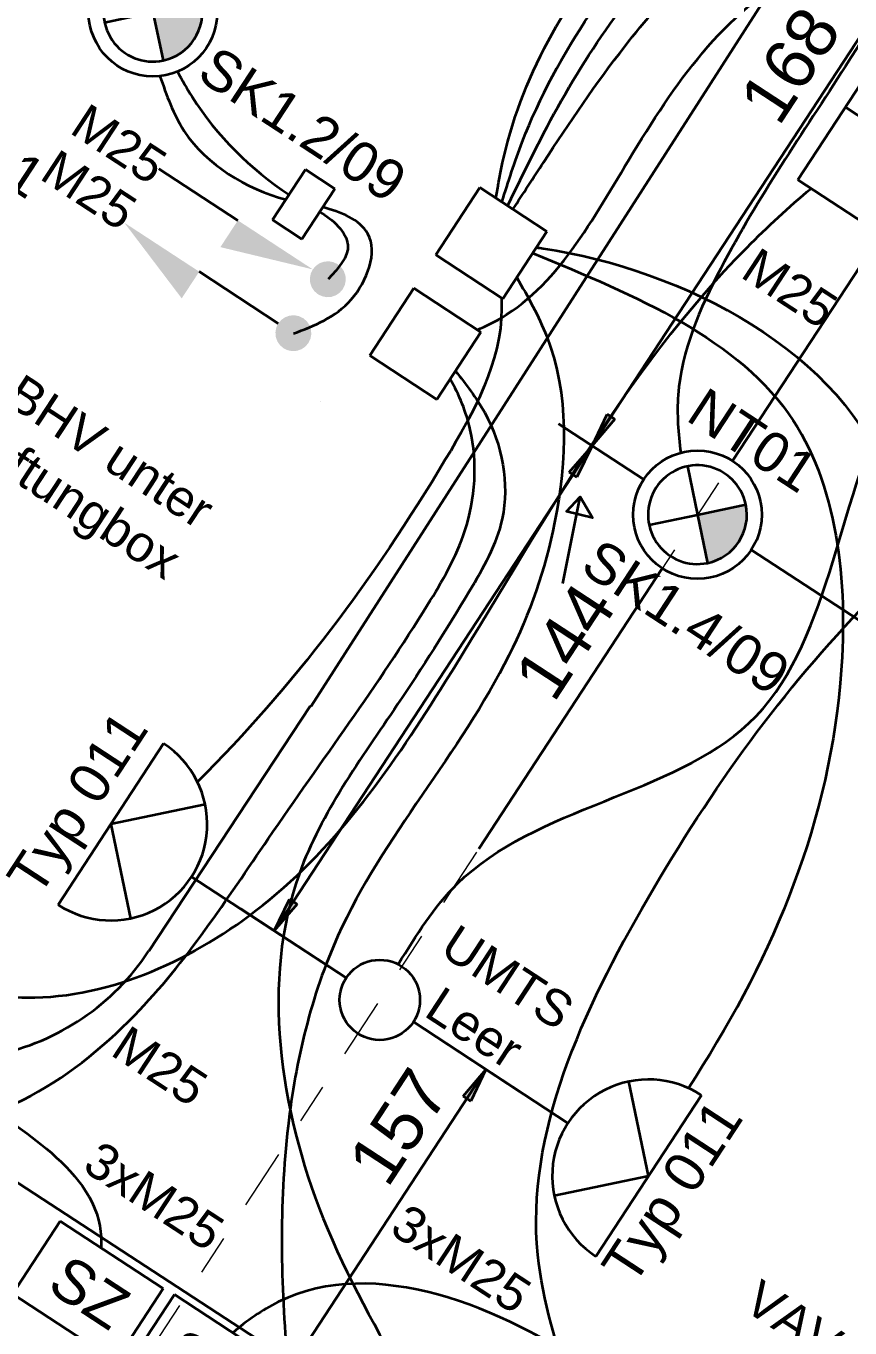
# Model space of a CAD drawing. Header units: metres. Extents: x 2696276 to 2696381, y 1245119 to 1245220.
# Drawn here: x 2696292.477 to 2696294.528, y 1245167.734 to 1245170.978 of the extents above; entities that cross this region are included whole.
import ezdxf
from ezdxf.lldxf.tags import DXFTag

# ---------------------------------------------------------------- set-up
doc = ezdxf.new("R2010")
doc.units = ezdxf.units.M
doc.linetypes.add('000_hbf_Strichpunkt 3_1_1mm Achsen', pattern=[0.25, 0.15, -0.05, 0, -0.05])
for name, color, linetype, lineweight, true_color in [('003_231.03_Notlichtanlagen', 94, 'Continuous', 35, 0x009900), ('011_232.51_Lichtinstallationen allgemein', 150, 'Continuous', 35, 0x0080ff), ('011_232.51_Lichtinstallationen allgemein_Deckenltg', 150, 'Continuous', 35, 0x0080ff), ('012_232.52_Notlichtinstallationen_Bodenltg', 94, 'STRICHLINIE', 35, 0x009900), ('012_232.52_Notlichtinstallationen_Deckenltg', 94, 'Continuous', 35, 0x009900), ('013_232.61_Kraftinstallationen allgemein', 1, 'Continuous', 35, 0xff0000), ('016_232.70_HLKS-Installation', 5, 'Continuous', 35, 0x0000ff), ('016_232.70_HLKS-Installation_Bodenltg', 5, 'STRICHLINIE', 35, 0x0000ff), ('016_232.70_HLKS-Installation_Deckenltg', 5, 'Continuous', 35, 0x0000ff), ('018_233.01_Innenleuchten', 150, 'Continuous', 35, 0x0080ff), ('032_236.0__Telekommunikationsinstallationen', 3, 'Continuous', 35, 0x00ff00), ('032_236.0__Telekommunikationsinstallationen_Deckenltg', 3, 'Continuous', 35, 0x00ff00), ('035_236.3__UKV-Installationen_Deckenltg', 24, 'Continuous', 35, 0x993300), ('036_236.41_Sonnerie- u. Türsprechinstallationen', 24, 'Continuous', 35, 0x993300), ('047_235.82_Zutrittskontrollanlagen', 21, 'Continuous', 35, 0xffa477), ('048_236.82_Zutrittskontrollinstallationen_Deckenltg', 21, 'Continuous', 35, 0xff9a77), ('054_236.85_Brandmeldeinstallationen_Deckenltg', 30, 'Continuous', 35, 0xff6600), ('X_Geometrie', 3, 'Continuous', 35, 0x00ff00)]:
    doc.layers.add(name, color=color, linetype=linetype, lineweight=lineweight, true_color=true_color)
doc.layers.add('1_M01_Achsen.V', color=7, linetype='Continuous')
doc.layers.add('X_Mass', color=7, linetype='Continuous', lineweight=35)
doc.styles.get("Standard").update_dxf_attribs({"font": 'arial.ttf'})
tags = doc.linetypes.add('STRICHLINIE', pattern=[19.05, 12.7, -6.35]).pattern_tags.tags
tags[6:7] = [DXFTag(74, 4), DXFTag(75, 0), DXFTag(340, '0'), DXFTag(46, 0.0), DXFTag(50, 0.0), DXFTag(44, 0.0), DXFTag(45, 0.0)]
tags[4:5] = [DXFTag(74, 4), DXFTag(75, 0), DXFTag(340, '0'), DXFTag(46, 0.0), DXFTag(50, 0.0), DXFTag(44, 0.0), DXFTag(45, 0.0)]
tags = doc.linetypes.add('STRICHPUNKT2', pattern=[12.7, 6.35, -3.175, 0, -3.175]).pattern_tags.tags
tags[10:11] = [DXFTag(74, 4), DXFTag(75, 0), DXFTag(340, '0'), DXFTag(46, 0.0), DXFTag(50, 0.0), DXFTag(44, 0.0), DXFTag(45, 0.0)]
tags[8:9] = [DXFTag(74, 4), DXFTag(75, 0), DXFTag(340, '0'), DXFTag(46, 0.0), DXFTag(50, 0.0), DXFTag(44, 0.0), DXFTag(45, 0.0)]
tags[6:7] = [DXFTag(74, 4), DXFTag(75, 0), DXFTag(340, '0'), DXFTag(46, 0.0), DXFTag(50, 0.0), DXFTag(44, 0.0), DXFTag(45, 0.0)]
tags[4:5] = [DXFTag(74, 4), DXFTag(75, 0), DXFTag(340, '0'), DXFTag(46, 0.0), DXFTag(50, 0.0), DXFTag(44, 0.0), DXFTag(45, 0.0)]

# ---------------------------------------------------------------- blocks, each defined once
blk = doc.blocks.new('Maß-A0S2JC9873', base_point=(-70.86, -374.03))
at = {"color": 0, "linetype": 'ByBlock', "lineweight": -2, "ltscale": 0.35}
for p, q in [((-17.5, 288.46), (-17.5, -374.03)), ((-17.5, -229.54), (-18.64, -220.86)), ((-18.64, -220.86), (-16.36, -220.86)), ((-16.36, -220.86), (-17.5, -229.54)), ((-27.5, -229.54), (-2.11, -229.54)), ((-18.64, -238.21), (-17.5, -229.54)), ((-17.5, -229.54), (-16.36, -238.21)), ((-16.36, -238.21), (-18.64, -238.21)), ((-17.5, -374.03), (-18.64, -365.35)), ((-18.64, -365.35), (-16.36, -365.35)), ((-16.36, -365.35), (-17.5, -374.03)), ((-27.5, -374.03), (3.89, -374.03))]:
    blk.add_line(p, q, dxfattribs=at)
for points in [[(-17.5, -229.54), (-18.64, -220.86), (-16.36, -220.86)], [(-17.5, -229.54), (-16.36, -238.21), (-18.64, -238.21)], [(-17.5, -374.03), (-18.64, -365.35), (-16.36, -365.35)]]:
    blk.add_solid(points, dxfattribs=at)
at = {"color": 0, "linetype": 'ByBlock', "lineweight": -2, "ltscale": 0.35, "char_height": 12.5, "attachment_point": 1, "rotation": 90}
for s, insert in [('{\\fArial;168}', (-34.5, -137.75)), ('{\\fArial;144}', (-2.74, -288.6))]:
    blk.add_mtext(s, dxfattribs=dict(at, insert=insert))
blk = doc.blocks.new('0_232.51_Lichtinstallationen allgemein_Deckenltg-A0S2JCAM73', base_point=(-106.11, -230.78))
at = {"color": 0, "linetype": 'ByBlock', "lineweight": -2, "ltscale": 0.35}
blk.add_open_spline([(-106.11, -217.95), (-102.5, -217.67), (-93.28, -219.18), (-94.56, -227.05), (-95.17, -230.78)], degree=3, knots=[0, 0, 0, 0, 10.838579, 20.61423, 20.61423, 20.61423, 20.61423], dxfattribs=at)
blk = doc.blocks.new('Maß-A0S2JCBA73', base_point=(23.89, -531.04))
at = {"color": 0, "linetype": 'ByBlock', "lineweight": -2, "ltscale": 0.35}
for p, q in [((55.5, -374.03), (23.89, -374.03)), ((44.36, -382.7), (45.5, -374.03)), ((45.5, -374.03), (46.64, -382.7)), ((45.5, -374.03), (45.5, -531.04)), ((46.64, -382.7), (44.36, -382.7)), ((45.5, -531.04), (44.36, -522.36)), ((44.36, -522.36), (46.64, -522.36)), ((46.64, -522.36), (45.5, -531.04)), ((35.5, -531.04), (53.89, -531.04))]:
    blk.add_line(p, q, dxfattribs=at)
for points in [[(45.5, -374.03), (46.64, -382.7), (44.36, -382.7)], [(45.5, -531.04), (44.36, -522.36), (46.64, -522.36)]]:
    blk.add_solid(points, dxfattribs=at)
at = {"color": 0, "linetype": 'ByBlock', "lineweight": -2, "ltscale": 0.35, "insert": (28.81, -412.43), "char_height": 12.5, "attachment_point": 1, "rotation": 90}
blk.add_mtext('{\\fArial;157}', dxfattribs=at)
blk = doc.blocks.new('0_232.70_HLKS-Installation_Deckenltg-A0S2JCC873', base_point=(28.71, -463.44))
at = {"color": 0, "linetype": 'ByBlock', "lineweight": -2, "ltscale": 0.35}
blk.add_open_spline([(196.02, -397.29), (195.49, -401.05), (194.04, -411.45), (161.29, -428.68), (108.64, -416.23), (42.02, -428.81), (29.91, -459.04), (28.71, -463.44)], degree=3, knots=[0, 0, 0, 0, 10.961692, 30.301704, 97.957905, 179.264895, 192.92979, 192.92979, 192.92979, 192.92979], dxfattribs=at)
blk = doc.blocks.new('1_Abzweigdose quadratisch UP-A0S2JCD273', base_point=(-76.11, -211.04))
at = {"color": 0, "lineweight": -2}
for p, q in [((-76.11, -191.04), (-56.11, -191.04)), ((-76.11, -211.04), (-76.11, -191.04)), ((-56.11, -191.04), (-56.11, -211.04)), ((-56.11, -211.04), (-76.11, -211.04))]:
    blk.add_line(p, q, dxfattribs=at)
blk = doc.blocks.new('0_232.51_Lichtinstallationen allgemein_Deckenltg-A0S2JCEI73', base_point=(12.68, -364.08))
at = {"color": 0, "linetype": 'ByBlock', "lineweight": -2, "ltscale": 0.35}
blk.add_open_spline([(12.9, -364.08), (12.69, -355.63), (11.79, -319.11), (75.97, -268.13), (35.92, -198.55), (37.03, -158.17), (37.38, -146.95), (37.43, -145.46)], degree=3, knots=[0, 0, 0, 0, 24.919234, 107.74973, 195.969337, 225.149302, 229.62648, 229.62648, 229.62648, 229.62648], dxfattribs=at)
blk = doc.blocks.new('Bemerkung-A0S2JCFQ73', base_point=(-219.1, -255.36))
at = {"color": 0, "lineweight": -2, "insert": (-219.1, -245.36), "char_height": 10, "attachment_point": 1}
blk.add_mtext('{\\fArial;Typ 011}', dxfattribs=at)
blk = doc.blocks.new('0_236.85_Brandmeldeinstallationen_AP-Ltg-A0S2JCHI73', base_point=(-169.98, -471.29))
at = {"color": 0, "linetype": 'ByBlock', "lineweight": -2, "ltscale": 0.35}
for p, q in [((179.52, -461.14), (-156.98, -461.78)), ((196.55, -469.69), (193.18, -466.53)), ((-168.12, -468.12), (-169.62, -470.65))]:
    blk.add_line(p, q, dxfattribs=at)
for centre, major_axis, end_param in [((-156.96, -474.76), (-0.02, 12.98), 1.032046), ((179.55, -481.08), (13.63, 14.55), 0.754643), ((155.53, -513.47), (42.66, 42.19), 0.038248), ((-155.81, -478.87), (-13.81, 8.22), 0.045549)]:
    blk.add_ellipse(centre, major_axis=major_axis, ratio=1, start_param=0, end_param=end_param, dxfattribs=at)
blk = doc.blocks.new('1_Abzweigdose rechteckig UP-A0S2JCI073', base_point=(-114.89, -226.04))
at = {"color": 0, "lineweight": -2}
for p, q in [((-114.89, -211.04), (-106.11, -211.04)), ((-114.89, -226.04), (-114.89, -211.04)), ((-106.11, -211.04), (-106.11, -226.04)), ((-106.11, -226.04), (-114.89, -226.04))]:
    blk.add_line(p, q, dxfattribs=at)
blk = doc.blocks.new('Gruppenzuleitung-A0S2JCII73', base_point=(-10.88, -146.04))
at = {"color": 0, "lineweight": -2}
for p, q in [((19.78, -81.24), (-10.88, -81.24)), ((-10.88, -81.24), (-10.88, -146.04)), ((19.78, -146.04), (19.78, -81.24)), ((-10.88, -102.84), (19.78, -102.84)), ((-10.88, -124.44), (19.78, -124.44)), ((-10.88, -146.04), (19.78, -146.04))]:
    blk.add_line(p, q, dxfattribs=at)
at = {"color": 0, "lineweight": -2, "insert": (-4.66, -86.64), "char_height": 10.8, "attachment_point": 1}
blk.add_mtext('{\\fArial;SZ}', dxfattribs=at)
blk = doc.blocks.new('Gruppenzuleitung-A0S2JCK673', base_point=(-22.53, -528.55))
at = {"color": 0, "lineweight": -2}
for p, q in [((8.13, -463.75), (-22.53, -463.75)), ((-22.53, -463.75), (-22.53, -528.55)), ((8.13, -528.55), (8.13, -463.75)), ((-22.53, -485.35), (8.13, -485.35)), ((-22.53, -506.95), (8.13, -506.95)), ((-22.53, -528.55), (8.13, -528.55))]:
    blk.add_line(p, q, dxfattribs=at)
at = {"color": 0, "lineweight": -2, "insert": (-16.31, -469.15), "char_height": 10.8, "attachment_point": 1}
blk.add_mtext('{\\fArial;SZ}', dxfattribs=at)
blk = doc.blocks.new('0_232.51_Lichtinstallationen allgemein_Deckenltg-A0S2JCKS73', base_point=(-56.11, -234.64))
at = {"color": 0, "linetype": 'ByBlock', "lineweight": -2, "ltscale": 0.35}
blk.add_open_spline([(-56.11, -195.77), (-55.59, -195.53), (-23.6, -180.56), (44.41, -172.97), (77, -233.29), (104.76, -235.19), (113.38, -234.32)], degree=3, knots=[0, 0, 0, 0, 1.697952, 106.102209, 156.959501, 182.946006, 182.946006, 182.946006, 182.946006], dxfattribs=at)
blk = doc.blocks.new('1_Einlasskasten UP-A0S2JCLO73', base_point=(3.89, -384.03))
at = {"color": 0, "lineweight": -2}
blk.add_circle((13.89, -374.03), 10, dxfattribs=at)
blk = doc.blocks.new('1_Abzweigdose quadratisch UP-A0S2JCNY73', base_point=(-76.11, -241.04))
at = {"color": 0, "lineweight": -2}
for p, q in [((-76.11, -221.04), (-56.11, -221.04)), ((-76.11, -241.04), (-76.11, -221.04)), ((-56.11, -221.04), (-56.11, -241.04)), ((-56.11, -241.04), (-76.11, -241.04))]:
    blk.add_line(p, q, dxfattribs=at)
blk = doc.blocks.new('0_232.51_Lichtinstallationen allgemein_Deckenltg-A0S2JCPG73', base_point=(-56.11, -350.32))
at = {"color": 0, "linetype": 'ByBlock', "lineweight": -2, "ltscale": 0.35}
blk.add_open_spline([(-56.11, -197.46), (-28.7, -192.29), (22.33, -182.68), (80.73, -256.25), (90.21, -314.42), (90.21, -350.32)], degree=3, knots=[0, 0, 0, 0, 77.130255, 143.603999, 251.308446, 251.308446, 251.308446, 251.308446], dxfattribs=at)
blk = doc.blocks.new('0_232.52_Notlichtinstallationen_Deckenltg-A0S2JCT873', base_point=(-154.9, -218.52))
at = {"color": 0, "linetype": 'ByBlock', "lineweight": -2, "ltscale": 0.35}
blk.add_open_spline([(-154.9, -208.08), (-152.75, -209.2), (-140.48, -215.61), (-126.31, -218.48), (-114.89, -218.52)], degree=3, knots=[0, 0, 0, 0, 7.278873, 41.544414, 41.544414, 41.544414, 41.544414], dxfattribs=at)
blk = doc.blocks.new('0_232.51_Lichtinstallationen allgemein_Deckenltg-A0S2JCW873', base_point=(-76.82, -191.04))
at = {"color": 0, "linetype": 'ByBlock', "lineweight": -2, "ltscale": 0.35}
blk.add_open_spline([(-69.51, -191.04), (-70.92, -185.96), (-75.55, -169.25), (-78.5, -132.95), (-71.22, -84.9), (-42.57, -49.91), (-6.6, -20.73), (-14.5, 17.37), (-21.49, 38), (-23.03, 41.83)], degree=3, knots=[0, 0, 0, 0, 15.791198, 51.930993, 109.006665, 155.235369, 186.125459, 240.305037, 252.70414, 252.70414, 252.70414, 252.70414], dxfattribs=at)
blk = doc.blocks.new('0_232.52_Notlichtinstallationen_Deckenltg-A0S2JCXA73', base_point=(-157.95, -222.39))
at = {"color": 0, "linetype": 'ByBlock', "lineweight": -2, "ltscale": 0.35}
blk.add_open_spline([(-157.95, -211.41), (-153.94, -214.48), (-141.77, -223.8), (-124.54, -223.15), (-114.89, -219.98)], degree=3, knots=[0, 0, 0, 0, 14.979011, 45.465295, 45.465295, 45.465295, 45.465295], dxfattribs=at)
blk = doc.blocks.new('Einbau-Downlight mit Notlichtelement-A0S2JCXO73', base_point=(-184.11, -215.04))
at = {"lineweight": -2}
blk.add_hatch(color=0, dxfattribs=at).paths.add_polyline_path([(-168.11, -199.04), (-159.4, -190.33), (-157.45, -192.88), (-156.22, -195.85), (-155.8, -199.04), (-156.22, -202.22), (-157.45, -205.19), (-159.4, -207.74)])
at = {"color": 0, "lineweight": -2}
for p, q in [((-176.81, -190.33), (-168.11, -199.04)), ((-168.11, -199.04), (-159.4, -190.33)), ((-176.81, -207.74), (-168.11, -199.04)), ((-168.11, -199.04), (-159.4, -207.74))]:
    blk.add_line(p, q, dxfattribs=at)
blk.add_circle((-168.11, -199.04), 16, dxfattribs=at)
for major_axis, end_param in [((8.7, 8.7), 4.712389), ((8.7, -8.7), 1.570796)]:
    blk.add_ellipse((-168.11, -199.04), major_axis=major_axis, ratio=1, start_param=0, end_param=end_param, dxfattribs=at)
blk = doc.blocks.new('Bemerkung-A0S2JCXS73', base_point=(-150.34, -206.96))
at = {"color": 0, "lineweight": -2, "insert": (-150.34, -196.96), "char_height": 10, "attachment_point": 1}
blk.add_mtext('{\\fArial;SK1.2/09}', dxfattribs=at)
blk = doc.blocks.new('0_232.51_Lichtinstallationen allgemein_Deckenltg-A0S2JD4873', base_point=(-71.31, -191.04))
at = {"color": 0, "linetype": 'ByBlock', "lineweight": -2, "ltscale": 0.35}
blk.add_open_spline([(-67.79, -191.04), (-68.49, -185.65), (-71.75, -160.42), (-73.09, -116.39), (-45.4, -56.55), (16.34, -24.87), (75.17, 17.35), (75.69, 82.04), (43.34, 131.47), (-9.2, 151.74), (-43.41, 157.4), (-56.11, 158.47)], degree=3, knots=[0, 0, 0, 0, 16.323486, 76.364514, 130.174709, 202.476149, 283.274158, 325.585047, 383.199918, 449.314806, 487.535014, 487.535014, 487.535014, 487.535014], dxfattribs=at)
blk = doc.blocks.new('Einbau-Downlight mit Notlichtelement-A0S2JD7W73', base_point=(-2.11, -245.54))
at = {"lineweight": -2}
blk.add_hatch(color=0, dxfattribs=at).paths.add_polyline_path([(13.89, -229.54), (22.6, -220.83), (24.55, -223.38), (25.78, -226.35), (26.2, -229.54), (25.78, -232.72), (24.55, -235.69), (22.6, -238.24)])
at = {"color": 0, "lineweight": -2}
for p, q in [((5.19, -220.83), (13.89, -229.54)), ((13.89, -229.54), (22.6, -220.83)), ((5.19, -238.24), (13.89, -229.54)), ((13.89, -229.54), (22.6, -238.24))]:
    blk.add_line(p, q, dxfattribs=at)
blk.add_circle((13.89, -229.54), 16, dxfattribs=at)
for major_axis, end_param in [((8.7, 8.7), 4.712389), ((8.7, -8.7), 1.570796)]:
    blk.add_ellipse((13.89, -229.54), major_axis=major_axis, ratio=1, start_param=0, end_param=end_param, dxfattribs=at)
blk = doc.blocks.new('Bemerkung 1-A0S2JD7Y73', base_point=(-1.8, -211.45))
at = {"color": 0, "lineweight": -2, "insert": (-1.8, -201.45), "char_height": 10, "attachment_point": 1}
blk.add_mtext('{\\fArial;NT01}', dxfattribs=at)
blk = doc.blocks.new('Bemerkung-A0S2JD8073', base_point=(-3.23, -257.4))
at = {"color": 0, "lineweight": -2, "insert": (-3.23, -247.4), "char_height": 10, "attachment_point": 1}
blk.add_mtext('{\\fArial;SK1.4/09}', dxfattribs=at)
blk = doc.blocks.new('0_232.51_Lichtinstallationen allgemein_Deckenltg-A0S2JD9G73', base_point=(-106.11, -246.88))
at = {"color": 0, "linetype": 'ByBlock', "lineweight": -2, "ltscale": 0.35}
blk.add_open_spline([(-94.99, -246.88), (-91.71, -242.35), (-85.12, -233.26), (-89.75, -212.61), (-102.02, -215.07), (-106.11, -216.54)], degree=3, knots=[0, 0, 0, 0, 16.731987, 33.601323, 46.629294, 46.629294, 46.629294, 46.629294], dxfattribs=at)
blk = doc.blocks.new('0_236.41_Sonnerie- u. Türsprechinstallationen_Bodenltg-A0S2JDAW73', base_point=(-56.11, -527.23))
at = {"color": 0, "linetype": 'ByBlock', "lineweight": -2, "ltscale": 0.35}
blk.add_open_spline([(-56.11, -232.61), (-52.11, -233.94), (-39.63, -238.1), (-24.36, -254.07), (-22.83, -281.35), (-22.33, -314.85), (-25.44, -372.6), (30.29, -436.02), (106.71, -462.05), (147.1, -504.92), (167.39, -522.87), (172.33, -527.23)], degree=3, knots=[0, 0, 0, 0, 12.647671, 39.476002, 59.327617, 92.619721, 141.365395, 227.50062, 319.35373, 381.00937, 400.78305, 400.78305, 400.78305, 400.78305], dxfattribs=at)
blk = doc.blocks.new('Wandleuchte-A0S2JDCE73', base_point=(-66.11, -398.02))
at = {"color": 0, "lineweight": -2}
for p, q in [((-66.11, -350.03), (-66.11, -398.02)), ((-49.14, -357.06), (-66.11, -374.03)), ((-66.11, -374.03), (-49.14, -390.99))]:
    blk.add_line(p, q, dxfattribs=at)
blk.add_ellipse((-66.11, -374.03), major_axis=(0, -23.99), ratio=1, start_param=0, end_param=3.141593, dxfattribs=at)
blk = doc.blocks.new('Bemerkung-A0S2JDCG73', base_point=(-81.05, -399.37))
at = {"color": 0, "lineweight": -2, "insert": (-81.05, -399.37), "char_height": 10, "attachment_point": 1, "rotation": 90}
blk.add_mtext('{\\fArial;Typ 011}', dxfattribs=at)
blk = doc.blocks.new('0_232.51_Lichtinstallationen allgemein_Deckenltg-A0S2JDES73', base_point=(55.22, -429.74))
at = {"color": 0, "lineweight": -2}
blk.add_open_spline([(107.57, -429.74), (98.23, -422.19), (64.38, -394.83), (52.77, -315.03), (56.46, -234.9), (72.58, -179.22), (74.35, -152.63), (74.47, -145.8)], degree=3, knots=[0, 0, 0, 0, 35.420021, 128.358122, 220.513399, 279.768092, 300.264466, 300.264466, 300.264466, 300.264466], dxfattribs=at)
blk = doc.blocks.new('0_236.41_Sonnerie- u. Türsprechinstallationen_Bodenltg-A0S2JDFM73', base_point=(-57.26, -221.04))
at = {"color": 0, "lineweight": -2}
blk.add_open_spline([(-57.26, -221.04), (-56.93, -220.56), (-46.59, -205.42), (-49.64, -162.54), (-49.55, -114.66), (-17.27, -70.64), (41.72, -87.23), (84.54, -44.32), (92.69, -13.49), (94.54, -3.69)], degree=3, knots=[0, 0, 0, 0, 1.734282, 54.912496, 118.484412, 144.77904, 204.567295, 270.505619, 300.404801, 300.404801, 300.404801, 300.404801], dxfattribs=at)
blk = doc.blocks.new('0_232.70_HLKS-Installation_Deckenltg-A0S2JDHO73', base_point=(-167.98, -463.75))
at = {"color": 0, "linetype": 'ByBlock', "lineweight": -2, "ltscale": 0.35}
blk.add_open_spline([(-167.98, -397.28), (-166.72, -403.99), (-162.71, -425.38), (-124.19, -440.01), (-82.44, -453.46), (-44.35, -447.43), (-17.29, -453.73), (-11.25, -462.16), (-10.3, -463.75)], degree=3, knots=[0, 0, 0, 0, 19.685504, 62.681111, 108.063224, 153.06432, 178.041471, 183.607548, 183.607548, 183.607548, 183.607548], dxfattribs=at)
blk = doc.blocks.new('Gruppenzuleitung-A0S2JDK073', base_point=(11.29, -528.24))
at = {"color": 0, "lineweight": -2}
for p, q in [((41.95, -463.44), (11.29, -463.44)), ((11.29, -463.44), (11.29, -528.24)), ((41.95, -528.24), (41.95, -463.44)), ((11.29, -485.04), (41.95, -485.04)), ((11.29, -506.64), (41.95, -506.64)), ((11.29, -528.24), (41.95, -528.24))]:
    blk.add_line(p, q, dxfattribs=at)
at = {"color": 0, "lineweight": -2, "insert": (17.51, -468.84), "char_height": 10.8, "attachment_point": 1}
blk.add_mtext('{\\fArial;SZ}', dxfattribs=at)
blk = doc.blocks.new('0_232.51_Lichtinstallationen allgemein_Deckenltg-A0S2JDO473', base_point=(-79.07, -431.19))
at = {"color": 0, "lineweight": -2}
blk.add_open_spline([(-79.07, -431.19), (-72.48, -428.32), (-46.51, -416.99), (-16.15, -368.16), (-14.54, -278.76), (-21.68, -202.73), (-9.03, -152.96), (-6.95, -146.04)], degree=3, knots=[0, 0, 0, 0, 21.420461, 84.409363, 156.276426, 288.052522, 309.735323, 309.735323, 309.735323, 309.735323], dxfattribs=at)
blk = doc.blocks.new('0_232.51_Lichtinstallationen allgemein_Deckenltg-A0S2JDSM73', base_point=(-82.4, -191.04))
at = {"color": 0, "linetype": 'ByBlock', "lineweight": -2, "ltscale": 0.35}
blk.add_open_spline([(-71.27, -191.04), (-72.65, -187.86), (-82.77, -164.45), (-83.99, -127.81), (-78.37, -95.82), (-78.33, -85.3), (-78.32, -84.23)], degree=3, knots=[0, 0, 0, 0, 10.369013, 76.458661, 104.811485, 108.007597, 108.007597, 108.007597, 108.007597], dxfattribs=at)
blk = doc.blocks.new('0_236.85_Brandmeldeinstallationen_AP-Ltg-A0S2JDTA73', base_point=(-177.51, -471.29))
at = {"color": 0, "linetype": 'ByBlock', "lineweight": -2, "ltscale": 0.35}
for p, q in [((-42.62, -89.84), (-40.47, -322.11)), ((-40.68, -322.32), (-40.89, -395.38))]:
    blk.add_line(p, q, dxfattribs=at)
for centre, major_axis, end_param in [((-40.58, -322.32), (-0.001, 0.107), 1.558636), ((-40.58, -322.11), (0.001, -0.106), 1.570796), ((-100.89, -395.21), (-0.38, -60), 1.574228)]:
    blk.add_ellipse(centre, major_axis=major_axis, ratio=1, start_param=0, end_param=end_param, dxfattribs=at)
blk = doc.blocks.new('0_232.52_Notlichtinstallationen_Deckenltg-A0S2JDVG73', base_point=(-16.56, -218.9))
at = {"color": 0, "linetype": 'ByBlock', "lineweight": -2, "ltscale": 0.35}
blk.add_open_spline([(29.05, 112.32), (35.2, 109), (60.46, 95.39), (75.26, 46.84), (59.51, -0.36), (30.22, -26.85), (-1.54, -42.47), (-17.53, -77.53), (-15.81, -121.84), (-17.16, -166.06), (-10.96, -202.45), (-1.19, -215.27), (1.94, -218.9)], degree=3, knots=[0, 0, 0, 0, 20.711059, 85.087903, 128.861011, 164.69627, 200.957025, 231.808911, 273.482177, 332.71755, 365.988858, 380.355352, 380.355352, 380.355352, 380.355352], dxfattribs=at)
blk = doc.blocks.new('0_236.41_Sonnerie- u. Türsprechinstallationen_Bodenltg-A0S2JDYE73', base_point=(-144.54, -526.21))
at = {"color": 0, "linetype": 'ByBlock', "lineweight": -2, "ltscale": 0.35}
blk.add_open_spline([(-144.54, -526.21), (-142.62, -524.41), (-126.06, -508.88), (-89.18, -487.5), (-47.41, -453.15), (-31.45, -404.16), (-31.92, -350.39), (-28.99, -301.88), (-31, -262.84), (-41.28, -244.52), (-52.07, -237.04), (-56.11, -235.02)], degree=3, knots=[0, 0, 0, 0, 7.883282, 68.02439, 128.421062, 163.347225, 218.486402, 288.943823, 309.620587, 334.831156, 348.371781, 348.371781, 348.371781, 348.371781], dxfattribs=at)
blk = doc.blocks.new('0_232.51_Lichtinstallationen allgemein_Deckenltg-A0S2JDYK73', base_point=(-56.57, -353.39))
at = {"color": 0, "linetype": 'ByBlock', "lineweight": -2, "ltscale": 0.35}
blk.add_open_spline([(-56.57, -211.04), (-56.05, -211.78), (-47.83, -223.51), (-44, -274.24), (-46.83, -320.39), (-53.87, -353.39)], degree=3, knots=[0, 0, 0, 0, 2.711374, 42.881406, 144.111511, 144.111511, 144.111511, 144.111511], dxfattribs=at)
blk = doc.blocks.new('Wandleuchte-A0S2JE0A73', base_point=(69.9, -398.02))
at = {"color": 0, "lineweight": -2}
for p, q in [((93.89, -398.02), (93.89, -350.03)), ((93.89, -374.03), (76.93, -357.06)), ((76.93, -390.99), (93.89, -374.03))]:
    blk.add_line(p, q, dxfattribs=at)
blk.add_ellipse((93.89, -374.03), major_axis=(0, 23.99), ratio=1, start_param=0, end_param=3.141593, dxfattribs=at)
blk = doc.blocks.new('Bemerkung-A0S2JE0C73', base_point=(95.95, -399.37))
at = {"color": 0, "lineweight": -2, "insert": (95.95, -399.37), "char_height": 10, "attachment_point": 1, "rotation": 90}
blk.add_mtext('{\\fArial;Typ 011}', dxfattribs=at)
blk = doc.blocks.new('0_232.51_Lichtinstallationen allgemein_Deckenltg-A0S2JE0E73', base_point=(-56.11, -493.95))
at = {"color": 0, "linetype": 'ByBlock', "lineweight": -2, "ltscale": 0.35}
blk.add_open_spline([(-56.11, -204.72), (-51.19, -207.23), (-32.4, -216.85), (-14.12, -246.66), (-0.94, -299.57), (-10.61, -356.27), (11.57, -417.02), (40, -458.43), (62.18, -483.83), (71.84, -493.95)], degree=3, knots=[0, 0, 0, 0, 16.465711, 62.874734, 97.904322, 179.693791, 228.72156, 287.774612, 329.748568, 329.748568, 329.748568, 329.748568], dxfattribs=at)
blk = doc.blocks.new('0_232.51_Lichtinstallationen allgemein_Deckenltg-A0S2JE3473', base_point=(-66.26, -191.04))
at = {"color": 0, "linetype": 'ByBlock', "lineweight": -2, "ltscale": 0.35}
blk.add_open_spline([(-66.23, -191.04), (-66.24, -186.39), (-66.27, -169.93), (-65.93, -137.49), (-59.22, -100.71), (-41.2, -67.51), (-3.68, -39.68), (47.51, -38.47), (79.62, -52.3), (88.7, -58.18)], degree=3, knots=[0, 0, 0, 0, 13.943381, 49.357847, 97.399997, 124.335907, 160.843605, 232.322543, 264.763379, 264.763379, 264.763379, 264.763379], dxfattribs=at)
blk = doc.blocks.new('Steigleitung_nach unten-A0S2JE5S73', base_point=(-145.54, -238.81))
at = {"lineweight": -2}
blk.add_hatch(color=0, dxfattribs=at).paths.add_polyline_path([(-98.41, -227.69), (-97.48, -226.98), (-96.4, -226.53), (-95.24, -226.38), (-94.08, -226.53), (-93, -226.98), (-92.07, -227.69), (-91.36, -228.61), (-90.92, -229.69), (-90.76, -230.85), (-90.92, -232.01), (-91.36, -233.09), (-92.07, -234.02), (-93, -234.73), (-94.08, -235.18), (-95.24, -235.33), (-96.4, -235.18), (-97.48, -234.73), (-98.41, -234.02), (-99.12, -233.09), (-99.56, -232.01), (-99.72, -230.85), (-99.56, -229.69), (-99.12, -228.61)])
at = {"color": 0, "lineweight": -2}
blk.add_line((-122.01, -230.85), (-145.54, -230.85), dxfattribs=at)
blk.add_solid([(-122.01, -230.85), (-99.72, -230.85), (-122.01, -238.81)], dxfattribs=at)
blk = doc.blocks.new('Bauteilbeschriftung-A0S2JE5U73', base_point=(-169.38, -249.27))
at = {"color": 0, "lineweight": -2, "insert": (-169.38, -240.27), "char_height": 9, "attachment_point": 1}
blk.add_mtext('{\\fArial;M25}', dxfattribs=at)
blk = doc.blocks.new('2_Steigleitung_nach oben-A0S2JE5W73', base_point=(-145.37, -254.77))
at = {"lineweight": -2}
blk.add_hatch(color=0, dxfattribs=at).paths.add_polyline_path([(-91.9, -243.64), (-92.83, -242.93), (-93.91, -242.48), (-95.06, -242.33), (-96.22, -242.48), (-97.3, -242.93), (-98.23, -243.64), (-98.94, -244.57), (-99.39, -245.65), (-99.54, -246.81), (-99.39, -247.96), (-98.94, -249.04), (-98.23, -249.97), (-97.3, -250.68), (-96.22, -251.13), (-95.06, -251.28), (-93.91, -251.13), (-92.83, -250.68), (-91.9, -249.97), (-91.19, -249.04), (-90.74, -247.96), (-90.59, -246.81), (-90.74, -245.65), (-91.19, -244.57)])
at = {"color": 0, "lineweight": -2}
blk.add_line((-123.08, -246.81), (-99.54, -246.81), dxfattribs=at)
blk.add_solid([(-123.08, -246.81), (-145.37, -246.81), (-123.08, -254.77)], dxfattribs=at)
blk = doc.blocks.new('Bauteilbeschriftung-A0S2JE5Y73', base_point=(-169.39, -235.58))
at = {"color": 0, "lineweight": -2, "insert": (-169.39, -226.58), "char_height": 9, "attachment_point": 1}
blk.add_mtext('{\\fArial;M25}', dxfattribs=at)
blk = doc.blocks.new('A$C4181af03')
at = {"layer": '1_M01_Achsen.V', "color": 62, "linetype": '000_hbf_Strichpunkt 3_1_1mm Achsen', "lineweight": 13, "true_color": 0x8cbb26}
blk.add_line((0.1389, 17.8496), (0.1389, -15.1504), dxfattribs=at)
blk.add_line((0.1389, 17.8496), (0.1389, -15.1504), dxfattribs=at)
blk = doc.blocks.new('A$Ccc2696ef')
blk.add_blockref('A$C4181af03', (0, 0))

msp = doc.modelspace()

# ---------------------------------------------------------------- linework, layer by layer
at = {"layer": '011_232.51_Lichtinstallationen allgemein', "color": 7, "linetype": 'Continuous', "ltscale": 0.35}
msp.add_lwpolyline([(2696293.8133, 1245169.5888), (2696293.8563, 1245169.8045), (2696293.8873, 1245169.7526), (2696293.8226, 1245169.7683), (2696293.8563, 1245169.8045)], dxfattribs=at)
at = {"layer": 'X_Geometrie', "ltscale": 0.35, "extrusion": (0.836764, -0.547563, 0), "elevation": 1574352.6543}
msp.add_lwpolyline([(2518304.8325, 1.515), (2518304.8325, 3.515)], dxfattribs=at)
at = {"layer": 'X_Mass', "linetype": 'STRICHPUNKT2', "ltscale": 0.35}
for p, q in [((2696294.2364, 1245169.894), (2696295.0112, 1245171.078)), ((2696294.9773, 1245169.218), (2696294.2827, 1245169.6724)), ((2696293.604, 1245168.9275), (2696294.0612, 1245169.6262)), ((2696293.274, 1245168.6058), (2696292.889, 1245168.8577)), ((2696293.8263, 1245168.2444), (2696293.4413, 1245168.4963))]:
    msp.add_line(p, q, dxfattribs=at)

# ---------------------------------------------------------------- block references
at = {"rotation": 326.8000002754653}
msp.add_blockref('A$Ccc2696ef', (2696295.2894, 1245171.7568), dxfattribs=at)
at = {"layer": '003_231.03_Notlichtanlagen', "linetype": 'Continuous', "ltscale": 0.35, "xscale": 0.01, "yscale": 0.01, "zscale": 0.01, "rotation": 326.8000002754653}
for name, p in [('Einbau-Downlight mit Notlichtelement-A0S2JCXO73', (2696292.5713, 1245170.9656)), ('Bemerkung-A0S2JCXS73', (2696292.8982, 1245170.8483)), ('Bauteilbeschriftung-A0S2JE5Y73', (2696292.582, 1245170.7131)), ('Bauteilbeschriftung-A0S2JE5U73', (2696292.5072, 1245170.5985)), ('Steigleitung_nach unten-A0S2JE5S73', (2696292.7639, 1245170.5555)), ('2_Steigleitung_nach oben-A0S2JE5W73', (2696292.678, 1245170.421)), ('Bemerkung 1-A0S2JD7Y73', (2696294.1165, 1245169.9974)), ('Einbau-Downlight mit Notlichtelement-A0S2JD7W73', (2696293.9273, 1245169.7138)), ('Bemerkung-A0S2JD8073', (2696293.853, 1245169.6206))]:
    msp.add_blockref(name, p, dxfattribs=at)
at = {"layer": '011_232.51_Lichtinstallationen allgemein', "linetype": 'Continuous', "ltscale": 0.35, "xscale": 0.01, "yscale": 0.01, "zscale": 0.01, "rotation": 326.8000002754653}
for name, p in [('Bemerkung-A0S2JCFQ73', (2696292.0578, 1245170.8198)), ('1_Abzweigdose quadratisch UP-A0S2JCD273', (2696293.497, 1245170.4077)), ('Bemerkung-A0S2JDCG73', (2696292.4244, 1245168.8588)), ('Bemerkung-A0S2JE0C73', (2696293.9055, 1245167.8896))]:
    msp.add_blockref(name, p, dxfattribs=at)
at = {"layer": '011_232.51_Lichtinstallationen allgemein_Deckenltg', "ltscale": 0.35, "xscale": 0.01, "yscale": 0.01, "zscale": 0.01, "rotation": 326.8000002754653}
for name, p in [('0_232.51_Lichtinstallationen allgemein_Deckenltg-A0S2JD4873', (2696293.6466, 1245170.5488)), ('0_232.51_Lichtinstallationen allgemein_Deckenltg-A0S2JCW873', (2696293.6005, 1245170.579)), ('0_232.51_Lichtinstallationen allgemein_Deckenltg-A0S2JE3473', (2696293.6889, 1245170.5211)), ('0_232.51_Lichtinstallationen allgemein_Deckenltg-A0S2JDSM73', (2696293.5539, 1245170.6095)), ('0_232.51_Lichtinstallationen allgemein_Deckenltg-A0S2JCKS73', (2696293.5351, 1245170.1006)), ('0_232.51_Lichtinstallationen allgemein_Deckenltg-A0S2JCPG73', (2696292.9017, 1245169.1327)), ('0_232.51_Lichtinstallationen allgemein_Deckenltg-A0S2JE0E73', (2696292.1152, 1245167.9308)), ('0_232.51_Lichtinstallationen allgemein_Deckenltg-A0S2JDYK73', (2696292.8811, 1245169.1096))]:
    msp.add_blockref(name, p, dxfattribs=at)
at = {"layer": '012_232.52_Notlichtinstallationen_Bodenltg', "ltscale": 0.35, "xscale": 0.01, "yscale": 0.01, "zscale": 0.01, "rotation": 326.8000002754653}
for name, p in [('0_232.51_Lichtinstallationen allgemein_Deckenltg-A0S2JD9G73', (2696293.0497, 1245170.272)), ('0_232.51_Lichtinstallationen allgemein_Deckenltg-A0S2JCAM73', (2696293.1379, 1245170.4068))]:
    msp.add_blockref(name, p, dxfattribs=at)
at = {"layer": '012_232.52_Notlichtinstallationen_Deckenltg', "ltscale": 0.35, "xscale": 0.01, "yscale": 0.01, "zscale": 0.01, "rotation": 326.8000002754653}
for name, p in [('0_232.52_Notlichtinstallationen_Deckenltg-A0S2JDVG73', (2696293.9522, 1245170.0159)), ('0_232.52_Notlichtinstallationen_Deckenltg-A0S2JCXA73', (2696292.75, 1245170.7608)), ('0_232.52_Notlichtinstallationen_Deckenltg-A0S2JCT873', (2696292.7967, 1245170.7765))]:
    msp.add_blockref(name, p, dxfattribs=at)
at = {"layer": '013_232.61_Kraftinstallationen allgemein', "color": 1, "linetype": 'Continuous', "ltscale": 0.35, "true_color": 0xff0000, "xscale": 0.01, "yscale": 0.01, "zscale": 0.01, "rotation": 326.8000002754653}
msp.add_blockref('1_Abzweigdose rechteckig UP-A0S2JCI073', (2696293.0904, 1245170.4945), dxfattribs=at)
at = {"layer": '016_232.70_HLKS-Installation', "linetype": 'Continuous', "ltscale": 0.35, "xscale": 0.01, "yscale": 0.01, "zscale": 0.01, "rotation": 326.8000002754653}
for name, p in [('Gruppenzuleitung-A0S2JCK673', (2696292.2067, 1245167.4575)), ('Gruppenzuleitung-A0S2JDK073', (2696292.4914, 1245167.2749))]:
    msp.add_blockref(name, p, dxfattribs=at)
at = {"layer": '016_232.70_HLKS-Installation_Deckenltg', "ltscale": 0.35, "xscale": 0.01, "yscale": 0.01, "zscale": 0.01, "rotation": 326.8000002754653}
for name, p in [('0_232.70_HLKS-Installation_Deckenltg-A0S2JDHO73', (2696291.3445, 1245168.7961)), ('0_232.70_HLKS-Installation_Deckenltg-A0S2JCC873', (2696292.9921, 1245167.7217))]:
    msp.add_blockref(name, p, dxfattribs=at)
at = {"layer": '018_233.01_Innenleuchten', "linetype": 'Continuous', "ltscale": 0.35, "xscale": 0.01, "yscale": 0.01, "zscale": 0.01, "rotation": 326.8000002754653}
for name, p in [('Wandleuchte-A0S2JDCE73', (2696292.5568, 1245168.7883)), ('Wandleuchte-A0S2JE0A73', (2696293.6949, 1245168.0436))]:
    msp.add_blockref(name, p, dxfattribs=at)
at = {"layer": '032_236.0__Telekommunikationsinstallationen', "linetype": 'Continuous', "ltscale": 0.35, "xscale": 0.01, "yscale": 0.01, "zscale": 0.01, "rotation": 326.8000002754653}
msp.add_blockref('1_Einlasskasten UP-A0S2JCLO73', (2696293.2192, 1245168.5221), dxfattribs=at)
at = {"layer": '032_236.0__Telekommunikationsinstallationen_Deckenltg', "linetype": 'ByBlock', "ltscale": 0.35, "xscale": 0.01, "yscale": 0.01, "zscale": 0.01, "rotation": 326.8000002754653}
msp.add_blockref('0_232.51_Lichtinstallationen allgemein_Deckenltg-A0S2JCEI73', (2696293.402, 1245168.6409), dxfattribs=at)
at = {"layer": '035_236.3__UKV-Installationen_Deckenltg', "linetype": 'ByBlock', "ltscale": 0.35, "xscale": 0.01, "yscale": 0.01, "zscale": 0.01, "rotation": 326.8000002754653}
for name, p in [('0_236.41_Sonnerie- u. Türsprechinstallationen_Bodenltg-A0S2JDYE73', (2696291.1986, 1245168.1452)), ('0_236.41_Sonnerie- u. Türsprechinstallationen_Bodenltg-A0S2JDAW73', (2696291.933, 1245167.6524))]:
    msp.add_blockref(name, p, dxfattribs=at)
at = {"layer": '036_236.41_Sonnerie- u. Türsprechinstallationen', "linetype": 'Continuous', "ltscale": 0.35, "xscale": 0.01, "yscale": 0.01, "zscale": 0.01, "rotation": 326.8000002754653}
for name, p in [('0_236.41_Sonnerie- u. Türsprechinstallationen_Bodenltg-A0S2JDFM73', (2696293.6, 1245170.2208)), ('1_Abzweigdose quadratisch UP-A0S2JCNY73', (2696293.3327, 1245170.1567))]:
    msp.add_blockref(name, p, dxfattribs=at)
at = {"layer": '047_235.82_Zutrittskontrollanlagen', "linetype": 'Continuous', "ltscale": 0.35, "xscale": 0.01, "yscale": 0.01, "zscale": 0.01, "rotation": 326.8000002754653}
for name, p in [('Gruppenzuleitung-A0S2JCII73', (2696294.3987, 1245170.5944)), ('0_232.51_Lichtinstallationen allgemein_Deckenltg-A0S2JDO473', (2696292.2668, 1245168.5817)), ('0_232.51_Lichtinstallationen allgemein_Deckenltg-A0S2JDES73', (2696293.3984, 1245167.8586))]:
    msp.add_blockref(name, p, dxfattribs=at)
at = {"layer": '054_236.85_Brandmeldeinstallationen_Deckenltg', "ltscale": 0.35, "xscale": 0.01, "yscale": 0.01, "zscale": 0.01, "rotation": 326.8000002754653}
for name, p in [('0_236.85_Brandmeldeinstallationen_AP-Ltg-A0S2JDTA73', (2696291.2234, 1245168.7853)), ('0_236.85_Brandmeldeinstallationen_AP-Ltg-A0S2JCHI73', (2696291.2865, 1245168.744))]:
    msp.add_blockref(name, p, dxfattribs=at)
at = {"layer": 'X_Mass', "ltscale": 0.35, "xscale": 0.01, "yscale": 0.01, "zscale": 0.01, "rotation": 326.8000002754653}
for name, p in [('Maß-A0S2JC9873', (2696292.6485, 1245169.0151)), ('Maß-A0S2JCBA73', (2696292.5816, 1245167.1825))]:
    msp.add_blockref(name, p, dxfattribs=at)

# ---------------------------------------------------------------- texts
at = {"layer": '016_232.70_HLKS-Installation_Bodenltg', "linetype": 'STRICHLINIE', "ltscale": 0.35, "char_height": 0.09, "attachment_point": 2, "rotation": 326.8, "line_spacing_factor": 1.002}
for insert in [(2696292.8208, 1245168.1005), (2696293.5857, 1245167.944)]:
    msp.add_mtext('{\\fArial;3xM25}', dxfattribs=dict(at, insert=insert))
at = {"layer": '016_232.70_HLKS-Installation_Deckenltg', "ltscale": 0.35, "char_height": 0.09, "rotation": 326.8, "line_spacing_factor": 1.002}
for s, insert, attachment_point in [('{\\fArial;BHV unter \\PLüftungbox}', (2696292.9545, 1245169.7968), 3), ('{\\fArial;VAV}', (2696294.4125, 1245167.7889), 2)]:
    msp.add_mtext(s, dxfattribs=dict(at, insert=insert, attachment_point=attachment_point))
at = {"layer": '032_236.0__Telekommunikationsinstallationen', "linetype": 'Continuous', "ltscale": 0.35, "insert": (2696293.7011, 1245168.6454), "char_height": 0.09, "attachment_point": 2, "rotation": 326.8, "line_spacing_factor": 1.002}
msp.add_mtext('{\\fArial;UMTS\\PLeer}', dxfattribs=at)
at = {"layer": '035_236.3__UKV-Installationen_Deckenltg', "linetype": 'ByBlock', "ltscale": 0.35, "insert": (2696292.8353, 1245168.4242), "char_height": 0.09, "attachment_point": 2, "rotation": 326.8, "line_spacing_factor": 1.002}
msp.add_mtext('{\\fArial;M25}', dxfattribs=at)
at = {"layer": '048_236.82_Zutrittskontrollinstallationen_Deckenltg', "ltscale": 0.35, "insert": (2696294.3016, 1245170.4292), "char_height": 0.09, "attachment_point": 1, "rotation": 326.8, "line_spacing_factor": 1.002}
msp.add_mtext('{\\fArial;M25}', dxfattribs=at)

doc.saveas('drawing.dxf')
